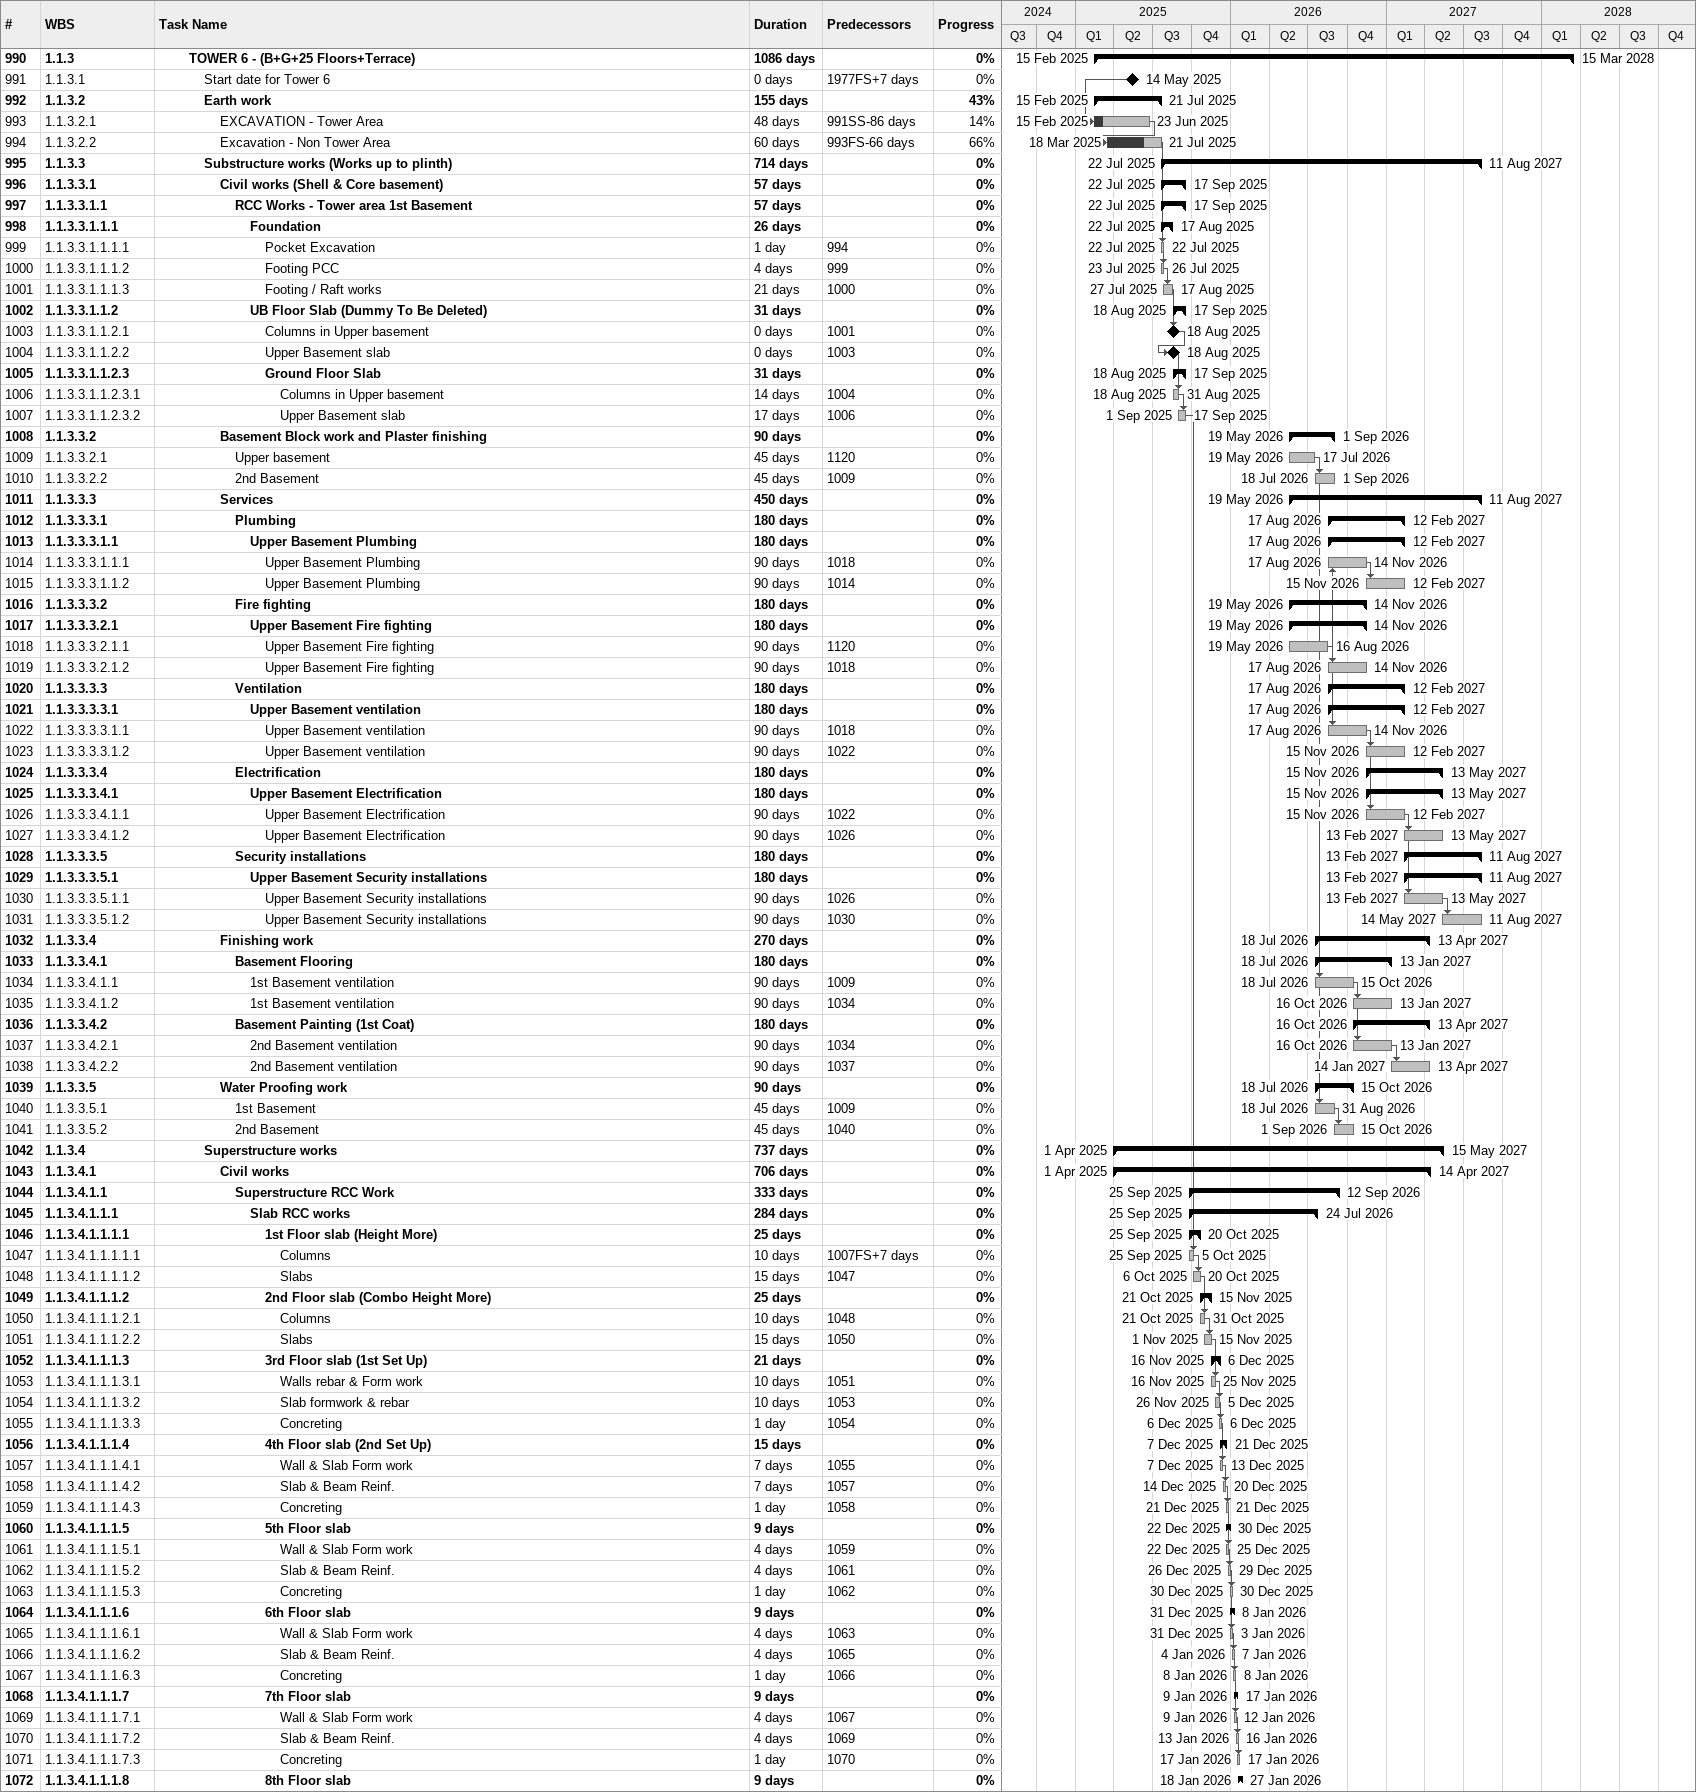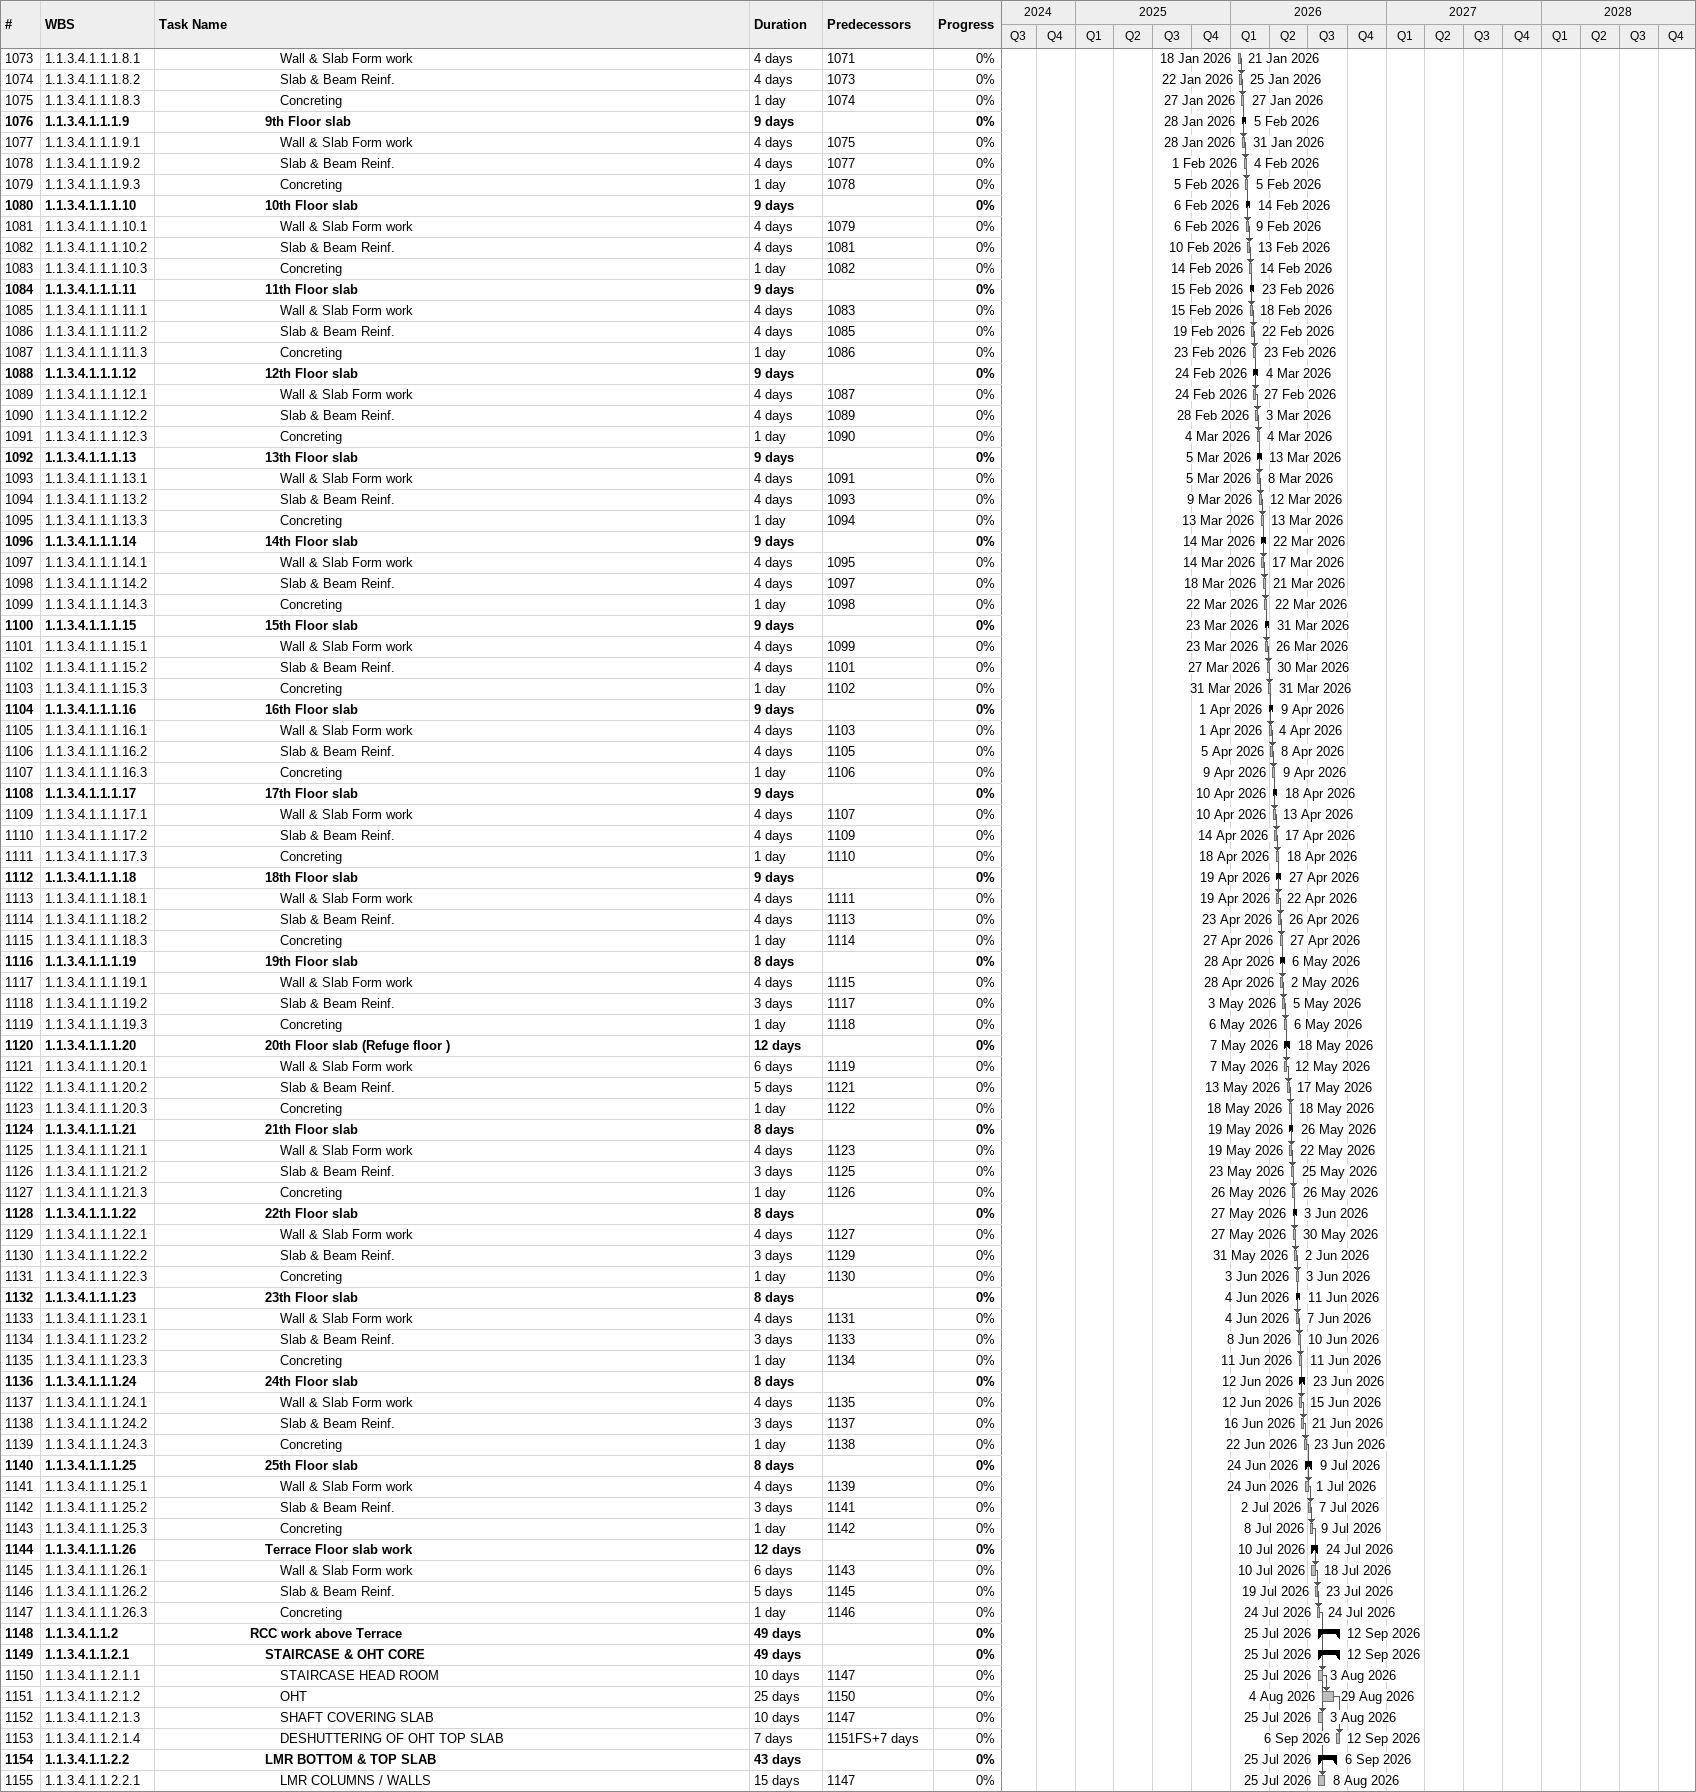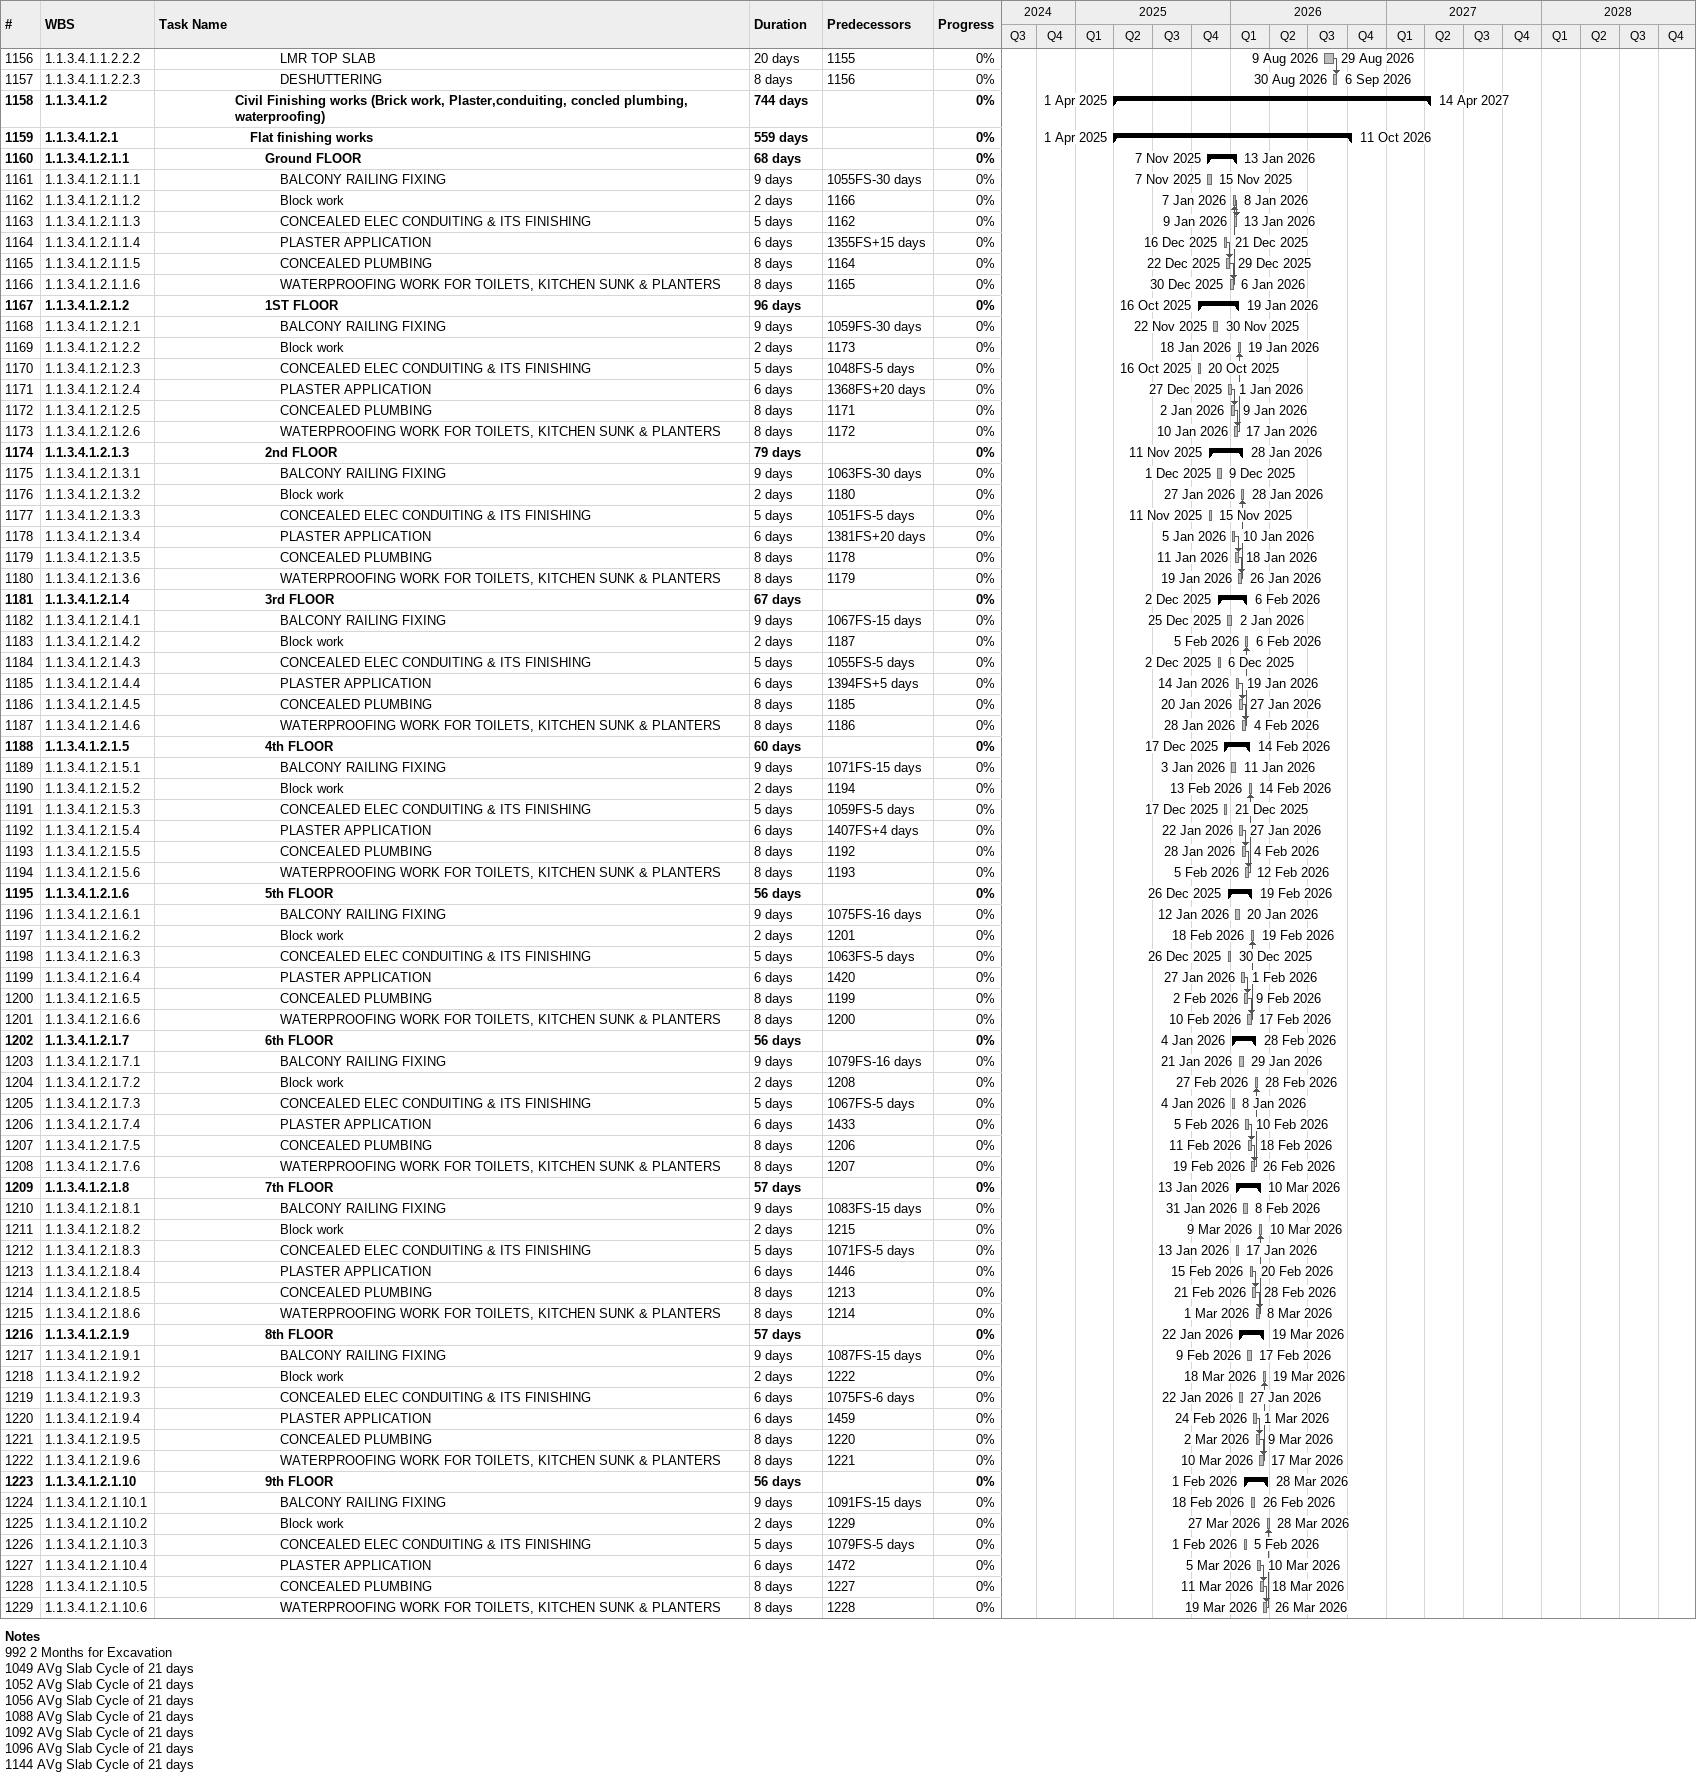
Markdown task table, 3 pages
| ID | WBS | Task | Duration | Start | Finish | Predecessors | % complete |
|---|---|---|---|---|---|---|---|
| 990 | 1.1.3 | **TOWER 6 - (B+G+25 Floors+Terrace)** | 1086d | 2025-02-15 | 2028-03-15 |  | 0 |
| 991 | 1.1.3.1 | Start date for Tower 6 | 0d | 2025-05-14 | 2025-05-14 | 1977FS+7d | 0 |
| 992 | 1.1.3.2 | **Earth work** | 155d | 2025-02-15 | 2025-07-21 |  | 43 |
| 993 | 1.1.3.2.1 | EXCAVATION - Tower Area | 48d | 2025-02-15 | 2025-06-23 | 991SS-86d | 14 |
| 994 | 1.1.3.2.2 | Excavation - Non Tower Area | 60d | 2025-03-18 | 2025-07-21 | 993FS-66d | 66 |
| 995 | 1.1.3.3 | **Substructure works (Works up to plinth)** | 714d | 2025-07-22 | 2027-08-11 |  | 0 |
| 996 | 1.1.3.3.1 | **Civil works (Shell & Core basement)** | 57d | 2025-07-22 | 2025-09-17 |  | 0 |
| 997 | 1.1.3.3.1.1 | **RCC Works - Tower area 1st Basement** | 57d | 2025-07-22 | 2025-09-17 |  | 0 |
| 998 | 1.1.3.3.1.1.1 | **Foundation** | 26d | 2025-07-22 | 2025-08-17 |  | 0 |
| 999 | 1.1.3.3.1.1.1.1 | Pocket Excavation | 1d | 2025-07-22 | 2025-07-22 | 994 | 0 |
| 1000 | 1.1.3.3.1.1.1.2 | Footing PCC | 4d | 2025-07-23 | 2025-07-26 | 999 | 0 |
| 1001 | 1.1.3.3.1.1.1.3 | Footing / Raft works | 21d | 2025-07-27 | 2025-08-17 | 1000 | 0 |
| 1002 | 1.1.3.3.1.1.2 | **UB Floor Slab (Dummy To Be Deleted)** | 31d | 2025-08-18 | 2025-09-17 |  | 0 |
| 1003 | 1.1.3.3.1.1.2.1 | Columns in Upper basement | 0d | 2025-08-18 | 2025-08-18 | 1001 | 0 |
| 1004 | 1.1.3.3.1.1.2.2 | Upper Basement slab | 0d | 2025-08-18 | 2025-08-18 | 1003 | 0 |
| 1005 | 1.1.3.3.1.1.2.3 | **Ground Floor Slab** | 31d | 2025-08-18 | 2025-09-17 |  | 0 |
| 1006 | 1.1.3.3.1.1.2.3.1 | Columns in Upper basement | 14d | 2025-08-18 | 2025-08-31 | 1004 | 0 |
| 1007 | 1.1.3.3.1.1.2.3.2 | Upper Basement slab | 17d | 2025-09-01 | 2025-09-17 | 1006 | 0 |
| 1008 | 1.1.3.3.2 | **Basement Block work and Plaster finishing** | 90d | 2026-05-19 | 2026-09-01 |  | 0 |
| 1009 | 1.1.3.3.2.1 | Upper basement | 45d | 2026-05-19 | 2026-07-17 | 1120 | 0 |
| 1010 | 1.1.3.3.2.2 | 2nd Basement | 45d | 2026-07-18 | 2026-09-01 | 1009 | 0 |
| 1011 | 1.1.3.3.3 | **Services** | 450d | 2026-05-19 | 2027-08-11 |  | 0 |
| 1012 | 1.1.3.3.3.1 | **Plumbing** | 180d | 2026-08-17 | 2027-02-12 |  | 0 |
| 1013 | 1.1.3.3.3.1.1 | **Upper Basement Plumbing** | 180d | 2026-08-17 | 2027-02-12 |  | 0 |
| 1014 | 1.1.3.3.3.1.1.1 | Upper Basement Plumbing | 90d | 2026-08-17 | 2026-11-14 | 1018 | 0 |
| 1015 | 1.1.3.3.3.1.1.2 | Upper Basement Plumbing | 90d | 2026-11-15 | 2027-02-12 | 1014 | 0 |
| 1016 | 1.1.3.3.3.2 | **Fire fighting** | 180d | 2026-05-19 | 2026-11-14 |  | 0 |
| 1017 | 1.1.3.3.3.2.1 | **Upper Basement Fire fighting** | 180d | 2026-05-19 | 2026-11-14 |  | 0 |
| 1018 | 1.1.3.3.3.2.1.1 | Upper Basement Fire fighting | 90d | 2026-05-19 | 2026-08-16 | 1120 | 0 |
| 1019 | 1.1.3.3.3.2.1.2 | Upper Basement Fire fighting | 90d | 2026-08-17 | 2026-11-14 | 1018 | 0 |
| 1020 | 1.1.3.3.3.3 | **Ventilation** | 180d | 2026-08-17 | 2027-02-12 |  | 0 |
| 1021 | 1.1.3.3.3.3.1 | **Upper Basement ventilation** | 180d | 2026-08-17 | 2027-02-12 |  | 0 |
| 1022 | 1.1.3.3.3.3.1.1 | Upper Basement ventilation | 90d | 2026-08-17 | 2026-11-14 | 1018 | 0 |
| 1023 | 1.1.3.3.3.3.1.2 | Upper Basement ventilation | 90d | 2026-11-15 | 2027-02-12 | 1022 | 0 |
| 1024 | 1.1.3.3.3.4 | **Electrification** | 180d | 2026-11-15 | 2027-05-13 |  | 0 |
| 1025 | 1.1.3.3.3.4.1 | **Upper Basement Electrification** | 180d | 2026-11-15 | 2027-05-13 |  | 0 |
| 1026 | 1.1.3.3.3.4.1.1 | Upper Basement Electrification | 90d | 2026-11-15 | 2027-02-12 | 1022 | 0 |
| 1027 | 1.1.3.3.3.4.1.2 | Upper Basement Electrification | 90d | 2027-02-13 | 2027-05-13 | 1026 | 0 |
| 1028 | 1.1.3.3.3.5 | **Security installations** | 180d | 2027-02-13 | 2027-08-11 |  | 0 |
| 1029 | 1.1.3.3.3.5.1 | **Upper Basement Security installations** | 180d | 2027-02-13 | 2027-08-11 |  | 0 |
| 1030 | 1.1.3.3.3.5.1.1 | Upper Basement Security installations | 90d | 2027-02-13 | 2027-05-13 | 1026 | 0 |
| 1031 | 1.1.3.3.3.5.1.2 | Upper Basement Security installations | 90d | 2027-05-14 | 2027-08-11 | 1030 | 0 |
| 1032 | 1.1.3.3.4 | **Finishing work** | 270d | 2026-07-18 | 2027-04-13 |  | 0 |
| 1033 | 1.1.3.3.4.1 | **Basement Flooring** | 180d | 2026-07-18 | 2027-01-13 |  | 0 |
| 1034 | 1.1.3.3.4.1.1 | 1st Basement ventilation | 90d | 2026-07-18 | 2026-10-15 | 1009 | 0 |
| 1035 | 1.1.3.3.4.1.2 | 1st Basement ventilation | 90d | 2026-10-16 | 2027-01-13 | 1034 | 0 |
| 1036 | 1.1.3.3.4.2 | **Basement Painting (1st Coat)** | 180d | 2026-10-16 | 2027-04-13 |  | 0 |
| 1037 | 1.1.3.3.4.2.1 | 2nd Basement ventilation | 90d | 2026-10-16 | 2027-01-13 | 1034 | 0 |
| 1038 | 1.1.3.3.4.2.2 | 2nd Basement ventilation | 90d | 2027-01-14 | 2027-04-13 | 1037 | 0 |
| 1039 | 1.1.3.3.5 | **Water Proofing work** | 90d | 2026-07-18 | 2026-10-15 |  | 0 |
| 1040 | 1.1.3.3.5.1 | 1st Basement | 45d | 2026-07-18 | 2026-08-31 | 1009 | 0 |
| 1041 | 1.1.3.3.5.2 | 2nd Basement | 45d | 2026-09-01 | 2026-10-15 | 1040 | 0 |
| 1042 | 1.1.3.4 | **Superstructure works** | 737d | 2025-04-01 | 2027-05-15 |  | 0 |
| 1043 | 1.1.3.4.1 | **Civil works** | 706d | 2025-04-01 | 2027-04-14 |  | 0 |
| 1044 | 1.1.3.4.1.1 | **Superstructure RCC Work** | 333d | 2025-09-25 | 2026-09-12 |  | 0 |
| 1045 | 1.1.3.4.1.1.1 | **Slab RCC works** | 284d | 2025-09-25 | 2026-07-24 |  | 0 |
| 1046 | 1.1.3.4.1.1.1.1 | **1st Floor slab (Height More)** | 25d | 2025-09-25 | 2025-10-20 |  | 0 |
| 1047 | 1.1.3.4.1.1.1.1.1 | Columns | 10d | 2025-09-25 | 2025-10-05 | 1007FS+7d | 0 |
| 1048 | 1.1.3.4.1.1.1.1.2 | Slabs | 15d | 2025-10-06 | 2025-10-20 | 1047 | 0 |
| 1049 | 1.1.3.4.1.1.1.2 | **2nd Floor slab (Combo Height More)** | 25d | 2025-10-21 | 2025-11-15 |  | 0 |
| 1050 | 1.1.3.4.1.1.1.2.1 | Columns | 10d | 2025-10-21 | 2025-10-31 | 1048 | 0 |
| 1051 | 1.1.3.4.1.1.1.2.2 | Slabs | 15d | 2025-11-01 | 2025-11-15 | 1050 | 0 |
| 1052 | 1.1.3.4.1.1.1.3 | **3rd Floor slab (1st Set Up)** | 21d | 2025-11-16 | 2025-12-06 |  | 0 |
| 1053 | 1.1.3.4.1.1.1.3.1 | Walls rebar & Form work | 10d | 2025-11-16 | 2025-11-25 | 1051 | 0 |
| 1054 | 1.1.3.4.1.1.1.3.2 | Slab formwork & rebar | 10d | 2025-11-26 | 2025-12-05 | 1053 | 0 |
| 1055 | 1.1.3.4.1.1.1.3.3 | Concreting | 1d | 2025-12-06 | 2025-12-06 | 1054 | 0 |
| 1056 | 1.1.3.4.1.1.1.4 | **4th Floor slab (2nd Set Up)** | 15d | 2025-12-07 | 2025-12-21 |  | 0 |
| 1057 | 1.1.3.4.1.1.1.4.1 | Wall & Slab Form work | 7d | 2025-12-07 | 2025-12-13 | 1055 | 0 |
| 1058 | 1.1.3.4.1.1.1.4.2 | Slab & Beam Reinf. | 7d | 2025-12-14 | 2025-12-20 | 1057 | 0 |
| 1059 | 1.1.3.4.1.1.1.4.3 | Concreting | 1d | 2025-12-21 | 2025-12-21 | 1058 | 0 |
| 1060 | 1.1.3.4.1.1.1.5 | **5th Floor slab** | 9d | 2025-12-22 | 2025-12-30 |  | 0 |
| 1061 | 1.1.3.4.1.1.1.5.1 | Wall & Slab Form work | 4d | 2025-12-22 | 2025-12-25 | 1059 | 0 |
| 1062 | 1.1.3.4.1.1.1.5.2 | Slab & Beam Reinf. | 4d | 2025-12-26 | 2025-12-29 | 1061 | 0 |
| 1063 | 1.1.3.4.1.1.1.5.3 | Concreting | 1d | 2025-12-30 | 2025-12-30 | 1062 | 0 |
| 1064 | 1.1.3.4.1.1.1.6 | **6th Floor slab** | 9d | 2025-12-31 | 2026-01-08 |  | 0 |
| 1065 | 1.1.3.4.1.1.1.6.1 | Wall & Slab Form work | 4d | 2025-12-31 | 2026-01-03 | 1063 | 0 |
| 1066 | 1.1.3.4.1.1.1.6.2 | Slab & Beam Reinf. | 4d | 2026-01-04 | 2026-01-07 | 1065 | 0 |
| 1067 | 1.1.3.4.1.1.1.6.3 | Concreting | 1d | 2026-01-08 | 2026-01-08 | 1066 | 0 |
| 1068 | 1.1.3.4.1.1.1.7 | **7th Floor slab** | 9d | 2026-01-09 | 2026-01-17 |  | 0 |
| 1069 | 1.1.3.4.1.1.1.7.1 | Wall & Slab Form work | 4d | 2026-01-09 | 2026-01-12 | 1067 | 0 |
| 1070 | 1.1.3.4.1.1.1.7.2 | Slab & Beam Reinf. | 4d | 2026-01-13 | 2026-01-16 | 1069 | 0 |
| 1071 | 1.1.3.4.1.1.1.7.3 | Concreting | 1d | 2026-01-17 | 2026-01-17 | 1070 | 0 |
| 1072 | 1.1.3.4.1.1.1.8 | **8th Floor slab** | 9d | 2026-01-18 | 2026-01-27 |  | 0 |
| 1073 | 1.1.3.4.1.1.1.8.1 | Wall & Slab Form work | 4d | 2026-01-18 | 2026-01-21 | 1071 | 0 |
| 1074 | 1.1.3.4.1.1.1.8.2 | Slab & Beam Reinf. | 4d | 2026-01-22 | 2026-01-25 | 1073 | 0 |
| 1075 | 1.1.3.4.1.1.1.8.3 | Concreting | 1d | 2026-01-27 | 2026-01-27 | 1074 | 0 |
| 1076 | 1.1.3.4.1.1.1.9 | **9th Floor slab** | 9d | 2026-01-28 | 2026-02-05 |  | 0 |
| 1077 | 1.1.3.4.1.1.1.9.1 | Wall & Slab Form work | 4d | 2026-01-28 | 2026-01-31 | 1075 | 0 |
| 1078 | 1.1.3.4.1.1.1.9.2 | Slab & Beam Reinf. | 4d | 2026-02-01 | 2026-02-04 | 1077 | 0 |
| 1079 | 1.1.3.4.1.1.1.9.3 | Concreting | 1d | 2026-02-05 | 2026-02-05 | 1078 | 0 |
| 1080 | 1.1.3.4.1.1.1.10 | **10th Floor slab** | 9d | 2026-02-06 | 2026-02-14 |  | 0 |
| 1081 | 1.1.3.4.1.1.1.10.1 | Wall & Slab Form work | 4d | 2026-02-06 | 2026-02-09 | 1079 | 0 |
| 1082 | 1.1.3.4.1.1.1.10.2 | Slab & Beam Reinf. | 4d | 2026-02-10 | 2026-02-13 | 1081 | 0 |
| 1083 | 1.1.3.4.1.1.1.10.3 | Concreting | 1d | 2026-02-14 | 2026-02-14 | 1082 | 0 |
| 1084 | 1.1.3.4.1.1.1.11 | **11th Floor slab** | 9d | 2026-02-15 | 2026-02-23 |  | 0 |
| 1085 | 1.1.3.4.1.1.1.11.1 | Wall & Slab Form work | 4d | 2026-02-15 | 2026-02-18 | 1083 | 0 |
| 1086 | 1.1.3.4.1.1.1.11.2 | Slab & Beam Reinf. | 4d | 2026-02-19 | 2026-02-22 | 1085 | 0 |
| 1087 | 1.1.3.4.1.1.1.11.3 | Concreting | 1d | 2026-02-23 | 2026-02-23 | 1086 | 0 |
| 1088 | 1.1.3.4.1.1.1.12 | **12th Floor slab** | 9d | 2026-02-24 | 2026-03-04 |  | 0 |
| 1089 | 1.1.3.4.1.1.1.12.1 | Wall & Slab Form work | 4d | 2026-02-24 | 2026-02-27 | 1087 | 0 |
| 1090 | 1.1.3.4.1.1.1.12.2 | Slab & Beam Reinf. | 4d | 2026-02-28 | 2026-03-03 | 1089 | 0 |
| 1091 | 1.1.3.4.1.1.1.12.3 | Concreting | 1d | 2026-03-04 | 2026-03-04 | 1090 | 0 |
| 1092 | 1.1.3.4.1.1.1.13 | **13th Floor slab** | 9d | 2026-03-05 | 2026-03-13 |  | 0 |
| 1093 | 1.1.3.4.1.1.1.13.1 | Wall & Slab Form work | 4d | 2026-03-05 | 2026-03-08 | 1091 | 0 |
| 1094 | 1.1.3.4.1.1.1.13.2 | Slab & Beam Reinf. | 4d | 2026-03-09 | 2026-03-12 | 1093 | 0 |
| 1095 | 1.1.3.4.1.1.1.13.3 | Concreting | 1d | 2026-03-13 | 2026-03-13 | 1094 | 0 |
| 1096 | 1.1.3.4.1.1.1.14 | **14th Floor slab** | 9d | 2026-03-14 | 2026-03-22 |  | 0 |
| 1097 | 1.1.3.4.1.1.1.14.1 | Wall & Slab Form work | 4d | 2026-03-14 | 2026-03-17 | 1095 | 0 |
| 1098 | 1.1.3.4.1.1.1.14.2 | Slab & Beam Reinf. | 4d | 2026-03-18 | 2026-03-21 | 1097 | 0 |
| 1099 | 1.1.3.4.1.1.1.14.3 | Concreting | 1d | 2026-03-22 | 2026-03-22 | 1098 | 0 |
| 1100 | 1.1.3.4.1.1.1.15 | **15th Floor slab** | 9d | 2026-03-23 | 2026-03-31 |  | 0 |
| 1101 | 1.1.3.4.1.1.1.15.1 | Wall & Slab Form work | 4d | 2026-03-23 | 2026-03-26 | 1099 | 0 |
| 1102 | 1.1.3.4.1.1.1.15.2 | Slab & Beam Reinf. | 4d | 2026-03-27 | 2026-03-30 | 1101 | 0 |
| 1103 | 1.1.3.4.1.1.1.15.3 | Concreting | 1d | 2026-03-31 | 2026-03-31 | 1102 | 0 |
| 1104 | 1.1.3.4.1.1.1.16 | **16th Floor slab** | 9d | 2026-04-01 | 2026-04-09 |  | 0 |
| 1105 | 1.1.3.4.1.1.1.16.1 | Wall & Slab Form work | 4d | 2026-04-01 | 2026-04-04 | 1103 | 0 |
| 1106 | 1.1.3.4.1.1.1.16.2 | Slab & Beam Reinf. | 4d | 2026-04-05 | 2026-04-08 | 1105 | 0 |
| 1107 | 1.1.3.4.1.1.1.16.3 | Concreting | 1d | 2026-04-09 | 2026-04-09 | 1106 | 0 |
| 1108 | 1.1.3.4.1.1.1.17 | **17th Floor slab** | 9d | 2026-04-10 | 2026-04-18 |  | 0 |
| 1109 | 1.1.3.4.1.1.1.17.1 | Wall & Slab Form work | 4d | 2026-04-10 | 2026-04-13 | 1107 | 0 |
| 1110 | 1.1.3.4.1.1.1.17.2 | Slab & Beam Reinf. | 4d | 2026-04-14 | 2026-04-17 | 1109 | 0 |
| 1111 | 1.1.3.4.1.1.1.17.3 | Concreting | 1d | 2026-04-18 | 2026-04-18 | 1110 | 0 |
| 1112 | 1.1.3.4.1.1.1.18 | **18th Floor slab** | 9d | 2026-04-19 | 2026-04-27 |  | 0 |
| 1113 | 1.1.3.4.1.1.1.18.1 | Wall & Slab Form work | 4d | 2026-04-19 | 2026-04-22 | 1111 | 0 |
| 1114 | 1.1.3.4.1.1.1.18.2 | Slab & Beam Reinf. | 4d | 2026-04-23 | 2026-04-26 | 1113 | 0 |
| 1115 | 1.1.3.4.1.1.1.18.3 | Concreting | 1d | 2026-04-27 | 2026-04-27 | 1114 | 0 |
| 1116 | 1.1.3.4.1.1.1.19 | **19th Floor slab** | 8d | 2026-04-28 | 2026-05-06 |  | 0 |
| 1117 | 1.1.3.4.1.1.1.19.1 | Wall & Slab Form work | 4d | 2026-04-28 | 2026-05-02 | 1115 | 0 |
| 1118 | 1.1.3.4.1.1.1.19.2 | Slab & Beam Reinf. | 3d | 2026-05-03 | 2026-05-05 | 1117 | 0 |
| 1119 | 1.1.3.4.1.1.1.19.3 | Concreting | 1d | 2026-05-06 | 2026-05-06 | 1118 | 0 |
| 1120 | 1.1.3.4.1.1.1.20 | **20th Floor slab (Refuge floor )** | 12d | 2026-05-07 | 2026-05-18 |  | 0 |
| 1121 | 1.1.3.4.1.1.1.20.1 | Wall & Slab Form work | 6d | 2026-05-07 | 2026-05-12 | 1119 | 0 |
| 1122 | 1.1.3.4.1.1.1.20.2 | Slab & Beam Reinf. | 5d | 2026-05-13 | 2026-05-17 | 1121 | 0 |
| 1123 | 1.1.3.4.1.1.1.20.3 | Concreting | 1d | 2026-05-18 | 2026-05-18 | 1122 | 0 |
| 1124 | 1.1.3.4.1.1.1.21 | **21th Floor slab** | 8d | 2026-05-19 | 2026-05-26 |  | 0 |
| 1125 | 1.1.3.4.1.1.1.21.1 | Wall & Slab Form work | 4d | 2026-05-19 | 2026-05-22 | 1123 | 0 |
| 1126 | 1.1.3.4.1.1.1.21.2 | Slab & Beam Reinf. | 3d | 2026-05-23 | 2026-05-25 | 1125 | 0 |
| 1127 | 1.1.3.4.1.1.1.21.3 | Concreting | 1d | 2026-05-26 | 2026-05-26 | 1126 | 0 |
| 1128 | 1.1.3.4.1.1.1.22 | **22th Floor slab** | 8d | 2026-05-27 | 2026-06-03 |  | 0 |
| 1129 | 1.1.3.4.1.1.1.22.1 | Wall & Slab Form work | 4d | 2026-05-27 | 2026-05-30 | 1127 | 0 |
| 1130 | 1.1.3.4.1.1.1.22.2 | Slab & Beam Reinf. | 3d | 2026-05-31 | 2026-06-02 | 1129 | 0 |
| 1131 | 1.1.3.4.1.1.1.22.3 | Concreting | 1d | 2026-06-03 | 2026-06-03 | 1130 | 0 |
| 1132 | 1.1.3.4.1.1.1.23 | **23th Floor slab** | 8d | 2026-06-04 | 2026-06-11 |  | 0 |
| 1133 | 1.1.3.4.1.1.1.23.1 | Wall & Slab Form work | 4d | 2026-06-04 | 2026-06-07 | 1131 | 0 |
| 1134 | 1.1.3.4.1.1.1.23.2 | Slab & Beam Reinf. | 3d | 2026-06-08 | 2026-06-10 | 1133 | 0 |
| 1135 | 1.1.3.4.1.1.1.23.3 | Concreting | 1d | 2026-06-11 | 2026-06-11 | 1134 | 0 |
| 1136 | 1.1.3.4.1.1.1.24 | **24th Floor slab** | 8d | 2026-06-12 | 2026-06-23 |  | 0 |
| 1137 | 1.1.3.4.1.1.1.24.1 | Wall & Slab Form work | 4d | 2026-06-12 | 2026-06-15 | 1135 | 0 |
| 1138 | 1.1.3.4.1.1.1.24.2 | Slab & Beam Reinf. | 3d | 2026-06-16 | 2026-06-21 | 1137 | 0 |
| 1139 | 1.1.3.4.1.1.1.24.3 | Concreting | 1d | 2026-06-22 | 2026-06-23 | 1138 | 0 |
| 1140 | 1.1.3.4.1.1.1.25 | **25th Floor slab** | 8d | 2026-06-24 | 2026-07-09 |  | 0 |
| 1141 | 1.1.3.4.1.1.1.25.1 | Wall & Slab Form work | 4d | 2026-06-24 | 2026-07-01 | 1139 | 0 |
| 1142 | 1.1.3.4.1.1.1.25.2 | Slab & Beam Reinf. | 3d | 2026-07-02 | 2026-07-07 | 1141 | 0 |
| 1143 | 1.1.3.4.1.1.1.25.3 | Concreting | 1d | 2026-07-08 | 2026-07-09 | 1142 | 0 |
| 1144 | 1.1.3.4.1.1.1.26 | **Terrace Floor slab work** | 12d | 2026-07-10 | 2026-07-24 |  | 0 |
| 1145 | 1.1.3.4.1.1.1.26.1 | Wall & Slab Form work | 6d | 2026-07-10 | 2026-07-18 | 1143 | 0 |
| 1146 | 1.1.3.4.1.1.1.26.2 | Slab & Beam Reinf. | 5d | 2026-07-19 | 2026-07-23 | 1145 | 0 |
| 1147 | 1.1.3.4.1.1.1.26.3 | Concreting | 1d | 2026-07-24 | 2026-07-24 | 1146 | 0 |
| 1148 | 1.1.3.4.1.1.2 | **RCC work above Terrace** | 49d | 2026-07-25 | 2026-09-12 |  | 0 |
| 1149 | 1.1.3.4.1.1.2.1 | **STAIRCASE & OHT CORE** | 49d | 2026-07-25 | 2026-09-12 |  | 0 |
| 1150 | 1.1.3.4.1.1.2.1.1 | STAIRCASE HEAD ROOM | 10d | 2026-07-25 | 2026-08-03 | 1147 | 0 |
| 1151 | 1.1.3.4.1.1.2.1.2 | OHT | 25d | 2026-08-04 | 2026-08-29 | 1150 | 0 |
| 1152 | 1.1.3.4.1.1.2.1.3 | SHAFT COVERING SLAB | 10d | 2026-07-25 | 2026-08-03 | 1147 | 0 |
| 1153 | 1.1.3.4.1.1.2.1.4 | DESHUTTERING OF OHT TOP SLAB | 7d | 2026-09-06 | 2026-09-12 | 1151FS+7d | 0 |
| 1154 | 1.1.3.4.1.1.2.2 | **LMR BOTTOM & TOP SLAB** | 43d | 2026-07-25 | 2026-09-06 |  | 0 |
| 1155 | 1.1.3.4.1.1.2.2.1 | LMR COLUMNS / WALLS | 15d | 2026-07-25 | 2026-08-08 | 1147 | 0 |
| 1156 | 1.1.3.4.1.1.2.2.2 | LMR TOP SLAB | 20d | 2026-08-09 | 2026-08-29 | 1155 | 0 |
| 1157 | 1.1.3.4.1.1.2.2.3 | DESHUTTERING | 8d | 2026-08-30 | 2026-09-06 | 1156 | 0 |
| 1158 | 1.1.3.4.1.2 | **Civil Finishing works (Brick work, Plaster,conduiting, concled plumbing, waterproofing)** | 744d | 2025-04-01 | 2027-04-14 |  | 0 |
| 1159 | 1.1.3.4.1.2.1 | **Flat finishing works** | 559d | 2025-04-01 | 2026-10-11 |  | 0 |
| 1160 | 1.1.3.4.1.2.1.1 | **Ground FLOOR** | 68d | 2025-11-07 | 2026-01-13 |  | 0 |
| 1161 | 1.1.3.4.1.2.1.1.1 | BALCONY RAILING FIXING | 9d | 2025-11-07 | 2025-11-15 | 1055FS-30d | 0 |
| 1162 | 1.1.3.4.1.2.1.1.2 | Block work | 2d | 2026-01-07 | 2026-01-08 | 1166 | 0 |
| 1163 | 1.1.3.4.1.2.1.1.3 | CONCEALED ELEC CONDUITING & ITS FINISHING | 5d | 2026-01-09 | 2026-01-13 | 1162 | 0 |
| 1164 | 1.1.3.4.1.2.1.1.4 | PLASTER APPLICATION | 6d | 2025-12-16 | 2025-12-21 | 1355FS+15d | 0 |
| 1165 | 1.1.3.4.1.2.1.1.5 | CONCEALED PLUMBING | 8d | 2025-12-22 | 2025-12-29 | 1164 | 0 |
| 1166 | 1.1.3.4.1.2.1.1.6 | WATERPROOFING WORK FOR TOILETS, KITCHEN SUNK & PLANTERS | 8d | 2025-12-30 | 2026-01-06 | 1165 | 0 |
| 1167 | 1.1.3.4.1.2.1.2 | **1ST FLOOR** | 96d | 2025-10-16 | 2026-01-19 |  | 0 |
| 1168 | 1.1.3.4.1.2.1.2.1 | BALCONY RAILING FIXING | 9d | 2025-11-22 | 2025-11-30 | 1059FS-30d | 0 |
| 1169 | 1.1.3.4.1.2.1.2.2 | Block work | 2d | 2026-01-18 | 2026-01-19 | 1173 | 0 |
| 1170 | 1.1.3.4.1.2.1.2.3 | CONCEALED ELEC CONDUITING & ITS FINISHING | 5d | 2025-10-16 | 2025-10-20 | 1048FS-5d | 0 |
| 1171 | 1.1.3.4.1.2.1.2.4 | PLASTER APPLICATION | 6d | 2025-12-27 | 2026-01-01 | 1368FS+20d | 0 |
| 1172 | 1.1.3.4.1.2.1.2.5 | CONCEALED PLUMBING | 8d | 2026-01-02 | 2026-01-09 | 1171 | 0 |
| 1173 | 1.1.3.4.1.2.1.2.6 | WATERPROOFING WORK FOR TOILETS, KITCHEN SUNK & PLANTERS | 8d | 2026-01-10 | 2026-01-17 | 1172 | 0 |
| 1174 | 1.1.3.4.1.2.1.3 | **2nd FLOOR** | 79d | 2025-11-11 | 2026-01-28 |  | 0 |
| 1175 | 1.1.3.4.1.2.1.3.1 | BALCONY RAILING FIXING | 9d | 2025-12-01 | 2025-12-09 | 1063FS-30d | 0 |
| 1176 | 1.1.3.4.1.2.1.3.2 | Block work | 2d | 2026-01-27 | 2026-01-28 | 1180 | 0 |
| 1177 | 1.1.3.4.1.2.1.3.3 | CONCEALED ELEC CONDUITING & ITS FINISHING | 5d | 2025-11-11 | 2025-11-15 | 1051FS-5d | 0 |
| 1178 | 1.1.3.4.1.2.1.3.4 | PLASTER APPLICATION | 6d | 2026-01-05 | 2026-01-10 | 1381FS+20d | 0 |
| 1179 | 1.1.3.4.1.2.1.3.5 | CONCEALED PLUMBING | 8d | 2026-01-11 | 2026-01-18 | 1178 | 0 |
| 1180 | 1.1.3.4.1.2.1.3.6 | WATERPROOFING WORK FOR TOILETS, KITCHEN SUNK & PLANTERS | 8d | 2026-01-19 | 2026-01-26 | 1179 | 0 |
| 1181 | 1.1.3.4.1.2.1.4 | **3rd FLOOR** | 67d | 2025-12-02 | 2026-02-06 |  | 0 |
| 1182 | 1.1.3.4.1.2.1.4.1 | BALCONY RAILING FIXING | 9d | 2025-12-25 | 2026-01-02 | 1067FS-15d | 0 |
| 1183 | 1.1.3.4.1.2.1.4.2 | Block work | 2d | 2026-02-05 | 2026-02-06 | 1187 | 0 |
| 1184 | 1.1.3.4.1.2.1.4.3 | CONCEALED ELEC CONDUITING & ITS FINISHING | 5d | 2025-12-02 | 2025-12-06 | 1055FS-5d | 0 |
| 1185 | 1.1.3.4.1.2.1.4.4 | PLASTER APPLICATION | 6d | 2026-01-14 | 2026-01-19 | 1394FS+5d | 0 |
| 1186 | 1.1.3.4.1.2.1.4.5 | CONCEALED PLUMBING | 8d | 2026-01-20 | 2026-01-27 | 1185 | 0 |
| 1187 | 1.1.3.4.1.2.1.4.6 | WATERPROOFING WORK FOR TOILETS, KITCHEN SUNK & PLANTERS | 8d | 2026-01-28 | 2026-02-04 | 1186 | 0 |
| 1188 | 1.1.3.4.1.2.1.5 | **4th FLOOR** | 60d | 2025-12-17 | 2026-02-14 |  | 0 |
| 1189 | 1.1.3.4.1.2.1.5.1 | BALCONY RAILING FIXING | 9d | 2026-01-03 | 2026-01-11 | 1071FS-15d | 0 |
| 1190 | 1.1.3.4.1.2.1.5.2 | Block work | 2d | 2026-02-13 | 2026-02-14 | 1194 | 0 |
| 1191 | 1.1.3.4.1.2.1.5.3 | CONCEALED ELEC CONDUITING & ITS FINISHING | 5d | 2025-12-17 | 2025-12-21 | 1059FS-5d | 0 |
| 1192 | 1.1.3.4.1.2.1.5.4 | PLASTER APPLICATION | 6d | 2026-01-22 | 2026-01-27 | 1407FS+4d | 0 |
| 1193 | 1.1.3.4.1.2.1.5.5 | CONCEALED PLUMBING | 8d | 2026-01-28 | 2026-02-04 | 1192 | 0 |
| 1194 | 1.1.3.4.1.2.1.5.6 | WATERPROOFING WORK FOR TOILETS, KITCHEN SUNK & PLANTERS | 8d | 2026-02-05 | 2026-02-12 | 1193 | 0 |
| 1195 | 1.1.3.4.1.2.1.6 | **5th FLOOR** | 56d | 2025-12-26 | 2026-02-19 |  | 0 |
| 1196 | 1.1.3.4.1.2.1.6.1 | BALCONY RAILING FIXING | 9d | 2026-01-12 | 2026-01-20 | 1075FS-16d | 0 |
| 1197 | 1.1.3.4.1.2.1.6.2 | Block work | 2d | 2026-02-18 | 2026-02-19 | 1201 | 0 |
| 1198 | 1.1.3.4.1.2.1.6.3 | CONCEALED ELEC CONDUITING & ITS FINISHING | 5d | 2025-12-26 | 2025-12-30 | 1063FS-5d | 0 |
| 1199 | 1.1.3.4.1.2.1.6.4 | PLASTER APPLICATION | 6d | 2026-01-27 | 2026-02-01 | 1420 | 0 |
| 1200 | 1.1.3.4.1.2.1.6.5 | CONCEALED PLUMBING | 8d | 2026-02-02 | 2026-02-09 | 1199 | 0 |
| 1201 | 1.1.3.4.1.2.1.6.6 | WATERPROOFING WORK FOR TOILETS, KITCHEN SUNK & PLANTERS | 8d | 2026-02-10 | 2026-02-17 | 1200 | 0 |
| 1202 | 1.1.3.4.1.2.1.7 | **6th FLOOR** | 56d | 2026-01-04 | 2026-02-28 |  | 0 |
| 1203 | 1.1.3.4.1.2.1.7.1 | BALCONY RAILING FIXING | 9d | 2026-01-21 | 2026-01-29 | 1079FS-16d | 0 |
| 1204 | 1.1.3.4.1.2.1.7.2 | Block work | 2d | 2026-02-27 | 2026-02-28 | 1208 | 0 |
| 1205 | 1.1.3.4.1.2.1.7.3 | CONCEALED ELEC CONDUITING & ITS FINISHING | 5d | 2026-01-04 | 2026-01-08 | 1067FS-5d | 0 |
| 1206 | 1.1.3.4.1.2.1.7.4 | PLASTER APPLICATION | 6d | 2026-02-05 | 2026-02-10 | 1433 | 0 |
| 1207 | 1.1.3.4.1.2.1.7.5 | CONCEALED PLUMBING | 8d | 2026-02-11 | 2026-02-18 | 1206 | 0 |
| 1208 | 1.1.3.4.1.2.1.7.6 | WATERPROOFING WORK FOR TOILETS, KITCHEN SUNK & PLANTERS | 8d | 2026-02-19 | 2026-02-26 | 1207 | 0 |
| 1209 | 1.1.3.4.1.2.1.8 | **7th FLOOR** | 57d | 2026-01-13 | 2026-03-10 |  | 0 |
| 1210 | 1.1.3.4.1.2.1.8.1 | BALCONY RAILING FIXING | 9d | 2026-01-31 | 2026-02-08 | 1083FS-15d | 0 |
| 1211 | 1.1.3.4.1.2.1.8.2 | Block work | 2d | 2026-03-09 | 2026-03-10 | 1215 | 0 |
| 1212 | 1.1.3.4.1.2.1.8.3 | CONCEALED ELEC CONDUITING & ITS FINISHING | 5d | 2026-01-13 | 2026-01-17 | 1071FS-5d | 0 |
| 1213 | 1.1.3.4.1.2.1.8.4 | PLASTER APPLICATION | 6d | 2026-02-15 | 2026-02-20 | 1446 | 0 |
| 1214 | 1.1.3.4.1.2.1.8.5 | CONCEALED PLUMBING | 8d | 2026-02-21 | 2026-02-28 | 1213 | 0 |
| 1215 | 1.1.3.4.1.2.1.8.6 | WATERPROOFING WORK FOR TOILETS, KITCHEN SUNK & PLANTERS | 8d | 2026-03-01 | 2026-03-08 | 1214 | 0 |
| 1216 | 1.1.3.4.1.2.1.9 | **8th FLOOR** | 57d | 2026-01-22 | 2026-03-19 |  | 0 |
| 1217 | 1.1.3.4.1.2.1.9.1 | BALCONY RAILING FIXING | 9d | 2026-02-09 | 2026-02-17 | 1087FS-15d | 0 |
| 1218 | 1.1.3.4.1.2.1.9.2 | Block work | 2d | 2026-03-18 | 2026-03-19 | 1222 | 0 |
| 1219 | 1.1.3.4.1.2.1.9.3 | CONCEALED ELEC CONDUITING & ITS FINISHING | 6d | 2026-01-22 | 2026-01-27 | 1075FS-6d | 0 |
| 1220 | 1.1.3.4.1.2.1.9.4 | PLASTER APPLICATION | 6d | 2026-02-24 | 2026-03-01 | 1459 | 0 |
| 1221 | 1.1.3.4.1.2.1.9.5 | CONCEALED PLUMBING | 8d | 2026-03-02 | 2026-03-09 | 1220 | 0 |
| 1222 | 1.1.3.4.1.2.1.9.6 | WATERPROOFING WORK FOR TOILETS, KITCHEN SUNK & PLANTERS | 8d | 2026-03-10 | 2026-03-17 | 1221 | 0 |
| 1223 | 1.1.3.4.1.2.1.10 | **9th FLOOR** | 56d | 2026-02-01 | 2026-03-28 |  | 0 |
| 1224 | 1.1.3.4.1.2.1.10.1 | BALCONY RAILING FIXING | 9d | 2026-02-18 | 2026-02-26 | 1091FS-15d | 0 |
| 1225 | 1.1.3.4.1.2.1.10.2 | Block work | 2d | 2026-03-27 | 2026-03-28 | 1229 | 0 |
| 1226 | 1.1.3.4.1.2.1.10.3 | CONCEALED ELEC CONDUITING & ITS FINISHING | 5d | 2026-02-01 | 2026-02-05 | 1079FS-5d | 0 |
| 1227 | 1.1.3.4.1.2.1.10.4 | PLASTER APPLICATION | 6d | 2026-03-05 | 2026-03-10 | 1472 | 0 |
| 1228 | 1.1.3.4.1.2.1.10.5 | CONCEALED PLUMBING | 8d | 2026-03-11 | 2026-03-18 | 1227 | 0 |
| 1229 | 1.1.3.4.1.2.1.10.6 | WATERPROOFING WORK FOR TOILETS, KITCHEN SUNK & PLANTERS | 8d | 2026-03-19 | 2026-03-26 | 1228 | 0 |

Notes
- 992: 2 Months for Excavation
- 1049: AVg Slab Cycle of 21 days
- 1052: AVg Slab Cycle of 21 days
- 1056: AVg Slab Cycle of 21 days
- 1088: AVg Slab Cycle of 21 days
- 1092: AVg Slab Cycle of 21 days
- 1096: AVg Slab Cycle of 21 days
- 1144: AVg Slab Cycle of 21 days
